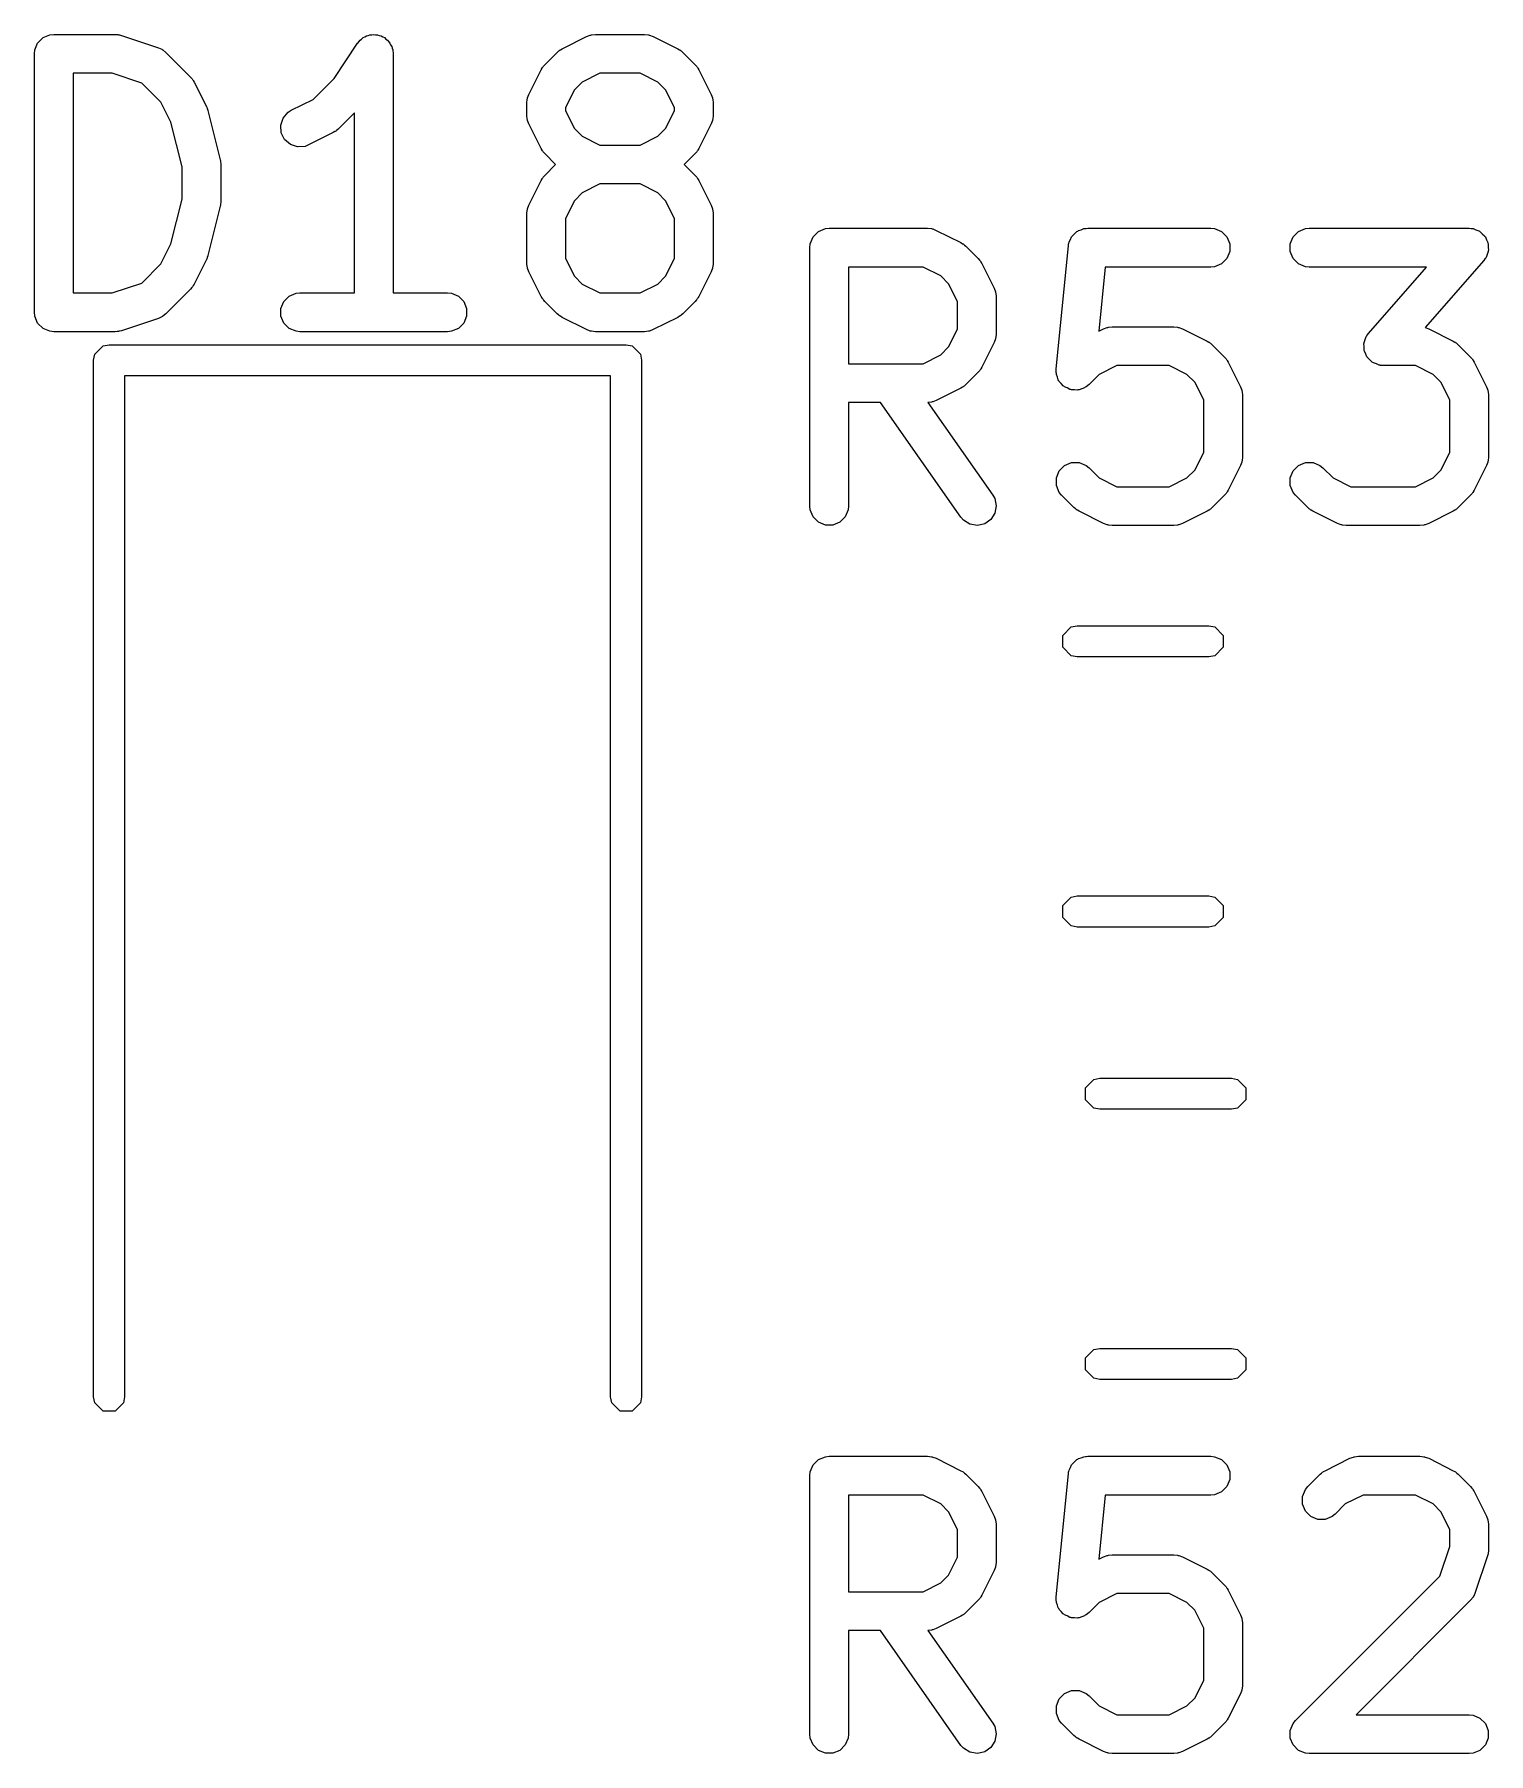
# Model space of a CAD drawing. Header units: inches. Extents: x 1.31 to 5.24, y -7.02 to -1.13.
# Drawn here: x 3.5122 to 3.7337, y -4.0366 to -3.7748 of the extents above; entities that cross this region are included whole.
import ezdxf

# ---------------------------------------------------------------- set-up
doc = ezdxf.new("R2010")
doc.units = ezdxf.units.IN
doc.header["$MEASUREMENT"] = 0
doc.layers.add('F.Silkscreen', color=41, linetype='CONTINUOUS', true_color=0xf2eda1)

msp = doc.modelspace()

# ---------------------------------------------------------------- linework, layer by layer
at = {"layer": 'F.Silkscreen', "linetype": 'CONTINUOUS'}
for p, q in [((3.51273, -3.77611), (3.51355, -3.77529)), ((3.51355, -3.77529), (3.51461, -3.77485)), ((3.51461, -3.77485), (3.51519, -3.7748)), ((3.51519, -3.7748), (3.52456, -3.7748)), ((3.52456, -3.7748), (3.52485, -3.77482)), ((3.52485, -3.77482), (3.52493, -3.77482)), ((3.52493, -3.77482), (3.52503, -3.77484)), ((3.52503, -3.77484), (3.52514, -3.77485)), ((3.52514, -3.77485), (3.52521, -3.77488)), ((3.52521, -3.77488), (3.52549, -3.77495)), ((3.52549, -3.77495), (3.53112, -3.77682)), ((3.56208, -3.7755), (3.56229, -3.77529)), ((3.56229, -3.77529), (3.56256, -3.77518)), ((3.56256, -3.77518), (3.5628, -3.77502)), ((3.5628, -3.77502), (3.56308, -3.77496)), ((3.56308, -3.77496), (3.56335, -3.77485)), ((3.56335, -3.77485), (3.56364, -3.77485)), ((3.56364, -3.77485), (3.56393, -3.7748)), ((3.56393, -3.7748), (3.56421, -3.77485)), ((3.56421, -3.77485), (3.56451, -3.77485)), ((3.56451, -3.77485), (3.56477, -3.77496)), ((3.56477, -3.77496), (3.56506, -3.77502)), ((3.56506, -3.77502), (3.5653, -3.77518)), ((3.5653, -3.77518), (3.56557, -3.77529)), ((3.56557, -3.77529), (3.56577, -3.7755)), ((3.59261, -3.77698), (3.59635, -3.77511)), ((3.59635, -3.77511), (3.5969, -3.7749)), ((3.5969, -3.7749), (3.597, -3.77489)), ((3.597, -3.77489), (3.5971, -3.77485)), ((3.5971, -3.77485), (3.59768, -3.7748)), ((3.59768, -3.7748), (3.60517, -3.7748)), ((3.60517, -3.7748), (3.60575, -3.77485)), ((3.60575, -3.77485), (3.60585, -3.77489)), ((3.60585, -3.77489), (3.60595, -3.7749)), ((3.60595, -3.7749), (3.60649, -3.77511)), ((3.60649, -3.77511), (3.61024, -3.77698)), ((3.51223, -3.77775), (3.51229, -3.77717)), ((3.51223, -3.81712), (3.51223, -3.77775)), ((3.51229, -3.77717), (3.51273, -3.77611)), ((3.53112, -3.77682), (3.53165, -3.77706)), ((3.53165, -3.77706), (3.53173, -3.77713)), ((3.53173, -3.77713), (3.53182, -3.77717)), ((3.53182, -3.77717), (3.53227, -3.77754)), ((3.53227, -3.77754), (3.53602, -3.78129)), ((3.55789, -3.78149), (3.56147, -3.77611)), ((3.56147, -3.77611), (3.56147, -3.77611)), ((3.56147, -3.77611), (3.56147, -3.77611)), ((3.56147, -3.77611), (3.56148, -3.77611)), ((3.56148, -3.77611), (3.56184, -3.77566)), ((3.56184, -3.77566), (3.56208, -3.7755)), ((3.56577, -3.7755), (3.56602, -3.77566)), ((3.56602, -3.77566), (3.56618, -3.7759)), ((3.56618, -3.7759), (3.56638, -3.77611)), ((3.56638, -3.77611), (3.5665, -3.77638)), ((3.5665, -3.77638), (3.56666, -3.77662)), ((3.56666, -3.77662), (3.56671, -3.7769)), ((3.56671, -3.7769), (3.56683, -3.77717)), ((3.56683, -3.77717), (3.56688, -3.77774)), ((3.56688, -3.77774), (3.56688, -3.77775)), ((3.56688, -3.77775), (3.56688, -3.77775)), ((3.56688, -3.77775), (3.56688, -3.77775)), ((3.56688, -3.77775), (3.56688, -3.81417)), ((3.58996, -3.77941), (3.59184, -3.77754)), ((3.59184, -3.77754), (3.59206, -3.77735)), ((3.59206, -3.77735), (3.59212, -3.77729)), ((3.59212, -3.77729), (3.5922, -3.77723)), ((3.5922, -3.77723), (3.59229, -3.77717)), ((3.59229, -3.77717), (3.59236, -3.77714)), ((3.59236, -3.77714), (3.59261, -3.77698)), ((3.61024, -3.77698), (3.61049, -3.77714)), ((3.61049, -3.77714), (3.61056, -3.77717)), ((3.61056, -3.77717), (3.61065, -3.77723)), ((3.61065, -3.77723), (3.61073, -3.77729)), ((3.61073, -3.77729), (3.61079, -3.77735)), ((3.61079, -3.77735), (3.61101, -3.77754)), ((3.61101, -3.77754), (3.61289, -3.77941)), ((3.58754, -3.78393), (3.58941, -3.78018)), ((3.58941, -3.78018), (3.58957, -3.77993)), ((3.58957, -3.77993), (3.5896, -3.77986)), ((3.5896, -3.77986), (3.58966, -3.77978)), ((3.58966, -3.77978), (3.58972, -3.77969)), ((3.58972, -3.77969), (3.58978, -3.77964)), ((3.58978, -3.77964), (3.58996, -3.77941)), ((3.61289, -3.77941), (3.61307, -3.77964)), ((3.61307, -3.77964), (3.61313, -3.77969)), ((3.61313, -3.77969), (3.61319, -3.77978)), ((3.61319, -3.77978), (3.61325, -3.77986)), ((3.61325, -3.77986), (3.61328, -3.77993)), ((3.61328, -3.77993), (3.61344, -3.78018)), ((3.61344, -3.78018), (3.61531, -3.78393)), ((3.52408, -3.7807), (3.51814, -3.7807)), ((3.51814, -3.7807), (3.51814, -3.81417)), ((3.52859, -3.7822), (3.52408, -3.7807)), ((3.53151, -3.78512), (3.52859, -3.7822)), ((3.53602, -3.78129), (3.53621, -3.78151)), ((3.53621, -3.78151), (3.53627, -3.78156)), ((3.53627, -3.78156), (3.53632, -3.78165)), ((3.53632, -3.78165), (3.53639, -3.78173)), ((3.53639, -3.78173), (3.53642, -3.7818)), ((3.53642, -3.7818), (3.53657, -3.78205)), ((3.53657, -3.78205), (3.53845, -3.7858)), ((3.55468, -3.7847), (3.55789, -3.78149)), ((3.59567, -3.78205), (3.59448, -3.78325)), ((3.59837, -3.7807), (3.59567, -3.78205)), ((3.60448, -3.7807), (3.59837, -3.7807)), ((3.60717, -3.78205), (3.60448, -3.7807)), ((3.60837, -3.78325), (3.60717, -3.78205)), ((3.53302, -3.78815), (3.53151, -3.78512)), ((3.55136, -3.78636), (3.55468, -3.7847)), ((3.58722, -3.78525), (3.58728, -3.78467)), ((3.58722, -3.78712), (3.58722, -3.78525)), ((3.58728, -3.78467), (3.58732, -3.78457)), ((3.58732, -3.78457), (3.58733, -3.78447)), ((3.58733, -3.78447), (3.58754, -3.78393)), ((3.59448, -3.78325), (3.59313, -3.78594)), ((3.60972, -3.78594), (3.60837, -3.78325)), ((3.61531, -3.78393), (3.61552, -3.78447)), ((3.61552, -3.78447), (3.61553, -3.78457)), ((3.61553, -3.78457), (3.61557, -3.78467)), ((3.61557, -3.78467), (3.61563, -3.78525)), ((3.61563, -3.78525), (3.61563, -3.78712)), ((3.53473, -3.79499), (3.53302, -3.78815)), ((3.53845, -3.7858), (3.53847, -3.78584)), ((3.53847, -3.78584), (3.53848, -3.78586)), ((3.53848, -3.78586), (3.53856, -3.7861)), ((3.53856, -3.7861), (3.53866, -3.78634)), ((3.53866, -3.78634), (3.53866, -3.78636)), ((3.53866, -3.78636), (3.53867, -3.78641)), ((3.53867, -3.78641), (3.54055, -3.79391)), ((3.54975, -3.78863), (3.55012, -3.78754)), ((3.55012, -3.78754), (3.55087, -3.78666)), ((3.55087, -3.78666), (3.55136, -3.78636)), ((3.56098, -3.78675), (3.55852, -3.78921)), ((3.56098, -3.81417), (3.56098, -3.78675)), ((3.58728, -3.7877), (3.58722, -3.78712)), ((3.58732, -3.7878), (3.58728, -3.7877)), ((3.58733, -3.7879), (3.58732, -3.7878)), ((3.58754, -3.78844), (3.58733, -3.7879)), ((3.59313, -3.78594), (3.59313, -3.78643)), ((3.59313, -3.78643), (3.59448, -3.78912)), ((3.60837, -3.78912), (3.60972, -3.78643)), ((3.60972, -3.78643), (3.60972, -3.78594)), ((3.61552, -3.7879), (3.61531, -3.78844)), ((3.61553, -3.7878), (3.61552, -3.7879)), ((3.61557, -3.7877), (3.61553, -3.7878)), ((3.61563, -3.78712), (3.61557, -3.7877)), ((3.54983, -3.78978), (3.54975, -3.78863)), ((3.55035, -3.79081), (3.54983, -3.78978)), ((3.55122, -3.79156), (3.55035, -3.79081)), ((3.55775, -3.78976), (3.554, -3.79164)), ((3.558, -3.78961), (3.55775, -3.78976)), ((3.55807, -3.78958), (3.558, -3.78961)), ((3.55815, -3.78951), (3.55807, -3.78958)), ((3.55824, -3.78946), (3.55815, -3.78951)), ((3.55829, -3.7894), (3.55824, -3.78946)), ((3.55852, -3.78921), (3.55829, -3.7894)), ((3.58941, -3.79219), (3.58754, -3.78844)), ((3.59448, -3.78912), (3.59567, -3.79032)), ((3.59567, -3.79032), (3.59837, -3.79167)), ((3.60448, -3.79167), (3.60717, -3.79032)), ((3.60717, -3.79032), (3.60837, -3.78912)), ((3.61531, -3.78844), (3.61344, -3.79219)), ((3.55231, -3.79193), (3.55122, -3.79156)), ((3.55346, -3.79185), (3.55231, -3.79193)), ((3.554, -3.79164), (3.55346, -3.79185)), ((3.58957, -3.79244), (3.58941, -3.79219)), ((3.5896, -3.79251), (3.58957, -3.79244)), ((3.58966, -3.79259), (3.5896, -3.79251)), ((3.58972, -3.79268), (3.58966, -3.79259)), ((3.58978, -3.79273), (3.58972, -3.79268)), ((3.58996, -3.79296), (3.58978, -3.79273)), ((3.59162, -3.79462), (3.58996, -3.79296)), ((3.59837, -3.79167), (3.60448, -3.79167)), ((3.61289, -3.79296), (3.61122, -3.79462)), ((3.61307, -3.79273), (3.61289, -3.79296)), ((3.61313, -3.79268), (3.61307, -3.79273)), ((3.61319, -3.79259), (3.61313, -3.79268)), ((3.61325, -3.79251), (3.61319, -3.79259)), ((3.61328, -3.79244), (3.61325, -3.79251)), ((3.61344, -3.79219), (3.61328, -3.79244)), ((3.53473, -3.79988), (3.53473, -3.79499)), ((3.54055, -3.79391), (3.54056, -3.79401)), ((3.54056, -3.79401), (3.54058, -3.79405)), ((3.54058, -3.79405), (3.5406, -3.79426)), ((3.5406, -3.79426), (3.54063, -3.79448)), ((3.54063, -3.79448), (3.54063, -3.79452)), ((3.54063, -3.79452), (3.54064, -3.79462)), ((3.54064, -3.79462), (3.54064, -3.80025)), ((3.58996, -3.79628), (3.59162, -3.79462)), ((3.61122, -3.79462), (3.61289, -3.79628)), ((3.58754, -3.8008), (3.58941, -3.79705)), ((3.58941, -3.79705), (3.58957, -3.7968)), ((3.58957, -3.7968), (3.5896, -3.79673)), ((3.5896, -3.79673), (3.58966, -3.79665)), ((3.58966, -3.79665), (3.58972, -3.79656)), ((3.58972, -3.79656), (3.58978, -3.79651)), ((3.58978, -3.79651), (3.58996, -3.79628)), ((3.59837, -3.79757), (3.59567, -3.79892)), ((3.60448, -3.79757), (3.59837, -3.79757)), ((3.60717, -3.79892), (3.60448, -3.79757)), ((3.61289, -3.79628), (3.61307, -3.79651)), ((3.61307, -3.79651), (3.61313, -3.79656)), ((3.61313, -3.79656), (3.61319, -3.79665)), ((3.61319, -3.79665), (3.61325, -3.79673)), ((3.61325, -3.79673), (3.61328, -3.7968)), ((3.61328, -3.7968), (3.61344, -3.79705)), ((3.61344, -3.79705), (3.61531, -3.8008)), ((3.53302, -3.80671), (3.53473, -3.79988)), ((3.54055, -3.80096), (3.53867, -3.80846)), ((3.54056, -3.80086), (3.54055, -3.80096)), ((3.54058, -3.80082), (3.54056, -3.80086)), ((3.5406, -3.8006), (3.54058, -3.80082)), ((3.54063, -3.80039), (3.5406, -3.8006)), ((3.54064, -3.80025), (3.54063, -3.80035)), ((3.54063, -3.80035), (3.54063, -3.80039)), ((3.58728, -3.80154), (3.58732, -3.80145)), ((3.58732, -3.80145), (3.58733, -3.80134)), ((3.58733, -3.80134), (3.58754, -3.8008)), ((3.59448, -3.80012), (3.59313, -3.80282)), ((3.59567, -3.79892), (3.59448, -3.80012)), ((3.60837, -3.80012), (3.60717, -3.79892)), ((3.60972, -3.80282), (3.60837, -3.80012)), ((3.61531, -3.8008), (3.61552, -3.80134)), ((3.61552, -3.80134), (3.61553, -3.80145)), ((3.61553, -3.80145), (3.61557, -3.80154)), ((3.58722, -3.80212), (3.58728, -3.80154)), ((3.58722, -3.80962), (3.58722, -3.80212)), ((3.59313, -3.80282), (3.59313, -3.80892)), ((3.60972, -3.80892), (3.60972, -3.80282)), ((3.61557, -3.80154), (3.61563, -3.80212)), ((3.61563, -3.80212), (3.61563, -3.80962)), ((3.53151, -3.80975), (3.53302, -3.80671)), ((3.63034, -3.80728), (3.6304, -3.8067)), ((3.6304, -3.8067), (3.63084, -3.80564)), ((3.63084, -3.80564), (3.63166, -3.80482)), ((3.63166, -3.80482), (3.63272, -3.80438)), ((3.63272, -3.80438), (3.6333, -3.80432)), ((3.6333, -3.80432), (3.64829, -3.80432)), ((3.64829, -3.80432), (3.64887, -3.80438)), ((3.64887, -3.80438), (3.64897, -3.80442)), ((3.64897, -3.80442), (3.64907, -3.80443)), ((3.64907, -3.80443), (3.64961, -3.80464)), ((3.64961, -3.80464), (3.65336, -3.80651)), ((3.65336, -3.80651), (3.65361, -3.80667)), ((3.65361, -3.80667), (3.65368, -3.8067)), ((3.65368, -3.8067), (3.65376, -3.80676)), ((3.66977, -3.8067), (3.6698, -3.80663)), ((3.66977, -3.80677), (3.66977, -3.8067)), ((3.6698, -3.80663), (3.66984, -3.80641)), ((3.66984, -3.80641), (3.67005, -3.80603)), ((3.67005, -3.80603), (3.67021, -3.80564)), ((3.67021, -3.80564), (3.67032, -3.80553)), ((3.67032, -3.80553), (3.67039, -3.8054)), ((3.67039, -3.8054), (3.67072, -3.80513)), ((3.67072, -3.80513), (3.67103, -3.80482)), ((3.67103, -3.80482), (3.67116, -3.80476)), ((3.67116, -3.80476), (3.67128, -3.80467)), ((3.67128, -3.80467), (3.67169, -3.80455)), ((3.67169, -3.80455), (3.67209, -3.80438)), ((3.67209, -3.80438), (3.67231, -3.80436)), ((3.67231, -3.80436), (3.67238, -3.80434)), ((3.67238, -3.80434), (3.67245, -3.80434)), ((3.67245, -3.80434), (3.67267, -3.80432)), ((3.67267, -3.80432), (3.69141, -3.80432)), ((3.69141, -3.80432), (3.69199, -3.80438)), ((3.69199, -3.80438), (3.69305, -3.80482)), ((3.69305, -3.80482), (3.69387, -3.80564)), ((3.69387, -3.80564), (3.69431, -3.8067)), ((3.69431, -3.8067), (3.69431, -3.80785)), ((3.70352, -3.8067), (3.70396, -3.80564)), ((3.70352, -3.80785), (3.70352, -3.8067)), ((3.70396, -3.80564), (3.70477, -3.80482)), ((3.70477, -3.80482), (3.70584, -3.80438)), ((3.70584, -3.80438), (3.70641, -3.80432)), ((3.70641, -3.80432), (3.73078, -3.80432)), ((3.73078, -3.80432), (3.73109, -3.80435)), ((3.73109, -3.80435), (3.73117, -3.80435)), ((3.73117, -3.80435), (3.73122, -3.80437)), ((3.73122, -3.80437), (3.73136, -3.80438)), ((3.73136, -3.80438), (3.7318, -3.80456)), ((3.7318, -3.80456), (3.73226, -3.80472)), ((3.73226, -3.80472), (3.73233, -3.80478)), ((3.73233, -3.80478), (3.73242, -3.80482)), ((3.73242, -3.80482), (3.73276, -3.80516)), ((3.73276, -3.80516), (3.73312, -3.80548)), ((3.73312, -3.80548), (3.73317, -3.80557)), ((3.73317, -3.80557), (3.73324, -3.80564)), ((3.73324, -3.80564), (3.73342, -3.80608)), ((3.73342, -3.80608), (3.73363, -3.80651)), ((3.73363, -3.80651), (3.73364, -3.80661)), ((3.73364, -3.80661), (3.73368, -3.8067)), ((3.73368, -3.8067), (3.73368, -3.80718)), ((3.53845, -3.80907), (3.53657, -3.81282)), ((3.53847, -3.80902), (3.53845, -3.80907)), ((3.53848, -3.80901), (3.53847, -3.80902)), ((3.53856, -3.80876), (3.53848, -3.80901)), ((3.53866, -3.80852), (3.53856, -3.80876)), ((3.53867, -3.80846), (3.53866, -3.8085)), ((3.53866, -3.8085), (3.53866, -3.80852)), ((3.59313, -3.80892), (3.59448, -3.81162)), ((3.60837, -3.81162), (3.60972, -3.80892)), ((3.63034, -3.84665), (3.63034, -3.80728)), ((3.65376, -3.80676), (3.65385, -3.80682)), ((3.65385, -3.80682), (3.6539, -3.80688)), ((3.6539, -3.80688), (3.65413, -3.80706)), ((3.65413, -3.80706), (3.65601, -3.80894)), ((3.65601, -3.80894), (3.65619, -3.80916)), ((3.65619, -3.80916), (3.65625, -3.80922)), ((3.65625, -3.80922), (3.65631, -3.8093)), ((3.65631, -3.8093), (3.65637, -3.80939)), ((3.66785, -3.82573), (3.66973, -3.80698)), ((3.66973, -3.80698), (3.66977, -3.80677)), ((3.69387, -3.80892), (3.69305, -3.80973)), ((3.69431, -3.80785), (3.69387, -3.80892)), ((3.70396, -3.80892), (3.70352, -3.80785)), ((3.70477, -3.80973), (3.70396, -3.80892)), ((3.73301, -3.80922), (3.72407, -3.81943)), ((3.73318, -3.80897), (3.73301, -3.80922)), ((3.73324, -3.80892), (3.73318, -3.80897)), ((3.73326, -3.80886), (3.73324, -3.80892)), ((3.73334, -3.80875), (3.73326, -3.80886)), ((3.7335, -3.8083), (3.73334, -3.80875)), ((3.73368, -3.80785), (3.7335, -3.8083)), ((3.73368, -3.80718), (3.73371, -3.80766)), ((3.73371, -3.80766), (3.73368, -3.80775)), ((3.73368, -3.80775), (3.73368, -3.80785)), ((3.52859, -3.81266), (3.53151, -3.80975)), ((3.58728, -3.8102), (3.58722, -3.80962)), ((3.58732, -3.81029), (3.58728, -3.8102)), ((3.58733, -3.8104), (3.58732, -3.81029)), ((3.58754, -3.81094), (3.58733, -3.8104)), ((3.58941, -3.81469), (3.58754, -3.81094)), ((3.59448, -3.81162), (3.59567, -3.81282)), ((3.60717, -3.81282), (3.60837, -3.81162)), ((3.61531, -3.81094), (3.61344, -3.81469)), ((3.61552, -3.8104), (3.61531, -3.81094)), ((3.61553, -3.81029), (3.61552, -3.8104)), ((3.61557, -3.8102), (3.61553, -3.81029)), ((3.61563, -3.80962), (3.61557, -3.8102)), ((3.6476, -3.81023), (3.63625, -3.81023)), ((3.63625, -3.81023), (3.63625, -3.82495)), ((3.65029, -3.81158), (3.6476, -3.81023)), ((3.65149, -3.81277), (3.65029, -3.81158)), ((3.65637, -3.80939), (3.6564, -3.80946)), ((3.6564, -3.80946), (3.65656, -3.80971)), ((3.65656, -3.80971), (3.65843, -3.81345)), ((3.67534, -3.81023), (3.67436, -3.82)), ((3.69141, -3.81023), (3.67534, -3.81023)), ((3.69199, -3.81017), (3.69141, -3.81023)), ((3.69305, -3.80973), (3.69199, -3.81017)), ((3.70584, -3.81017), (3.70477, -3.80973)), ((3.70641, -3.81023), (3.70584, -3.81017)), ((3.72428, -3.81023), (3.70641, -3.81023)), ((3.71544, -3.82033), (3.72428, -3.81023)), ((3.51814, -3.81417), (3.52408, -3.81417)), ((3.52408, -3.81417), (3.52859, -3.81266)), ((3.53602, -3.81358), (3.53227, -3.81733)), ((3.53621, -3.81336), (3.53602, -3.81358)), ((3.53627, -3.8133), (3.53621, -3.81336)), ((3.53632, -3.81322), (3.53627, -3.8133)), ((3.53639, -3.81313), (3.53632, -3.81322)), ((3.53642, -3.81306), (3.53639, -3.81313)), ((3.53657, -3.81282), (3.53642, -3.81306)), ((3.55104, -3.81466), (3.5521, -3.81422)), ((3.5521, -3.81422), (3.55268, -3.81417)), ((3.55268, -3.81417), (3.56098, -3.81417)), ((3.56688, -3.81417), (3.57518, -3.81417)), ((3.57518, -3.81417), (3.57575, -3.81422)), ((3.57575, -3.81422), (3.57682, -3.81466)), ((3.59567, -3.81282), (3.59837, -3.81417)), ((3.59837, -3.81417), (3.60448, -3.81417)), ((3.60448, -3.81417), (3.60717, -3.81282)), ((3.65284, -3.81547), (3.65149, -3.81277)), ((3.65843, -3.81345), (3.65864, -3.814)), ((3.65864, -3.814), (3.65865, -3.8141)), ((3.65865, -3.8141), (3.65869, -3.8142)), ((3.65869, -3.8142), (3.65875, -3.81478)), ((3.51229, -3.81769), (3.51223, -3.81712)), ((3.54978, -3.81654), (3.55023, -3.81548)), ((3.54978, -3.81769), (3.54978, -3.81654)), ((3.55023, -3.81548), (3.55104, -3.81466)), ((3.57682, -3.81466), (3.57763, -3.81548)), ((3.57763, -3.81548), (3.57807, -3.81654)), ((3.57807, -3.81654), (3.57807, -3.81769)), ((3.58957, -3.81494), (3.58941, -3.81469)), ((3.5896, -3.81501), (3.58957, -3.81494)), ((3.58966, -3.81509), (3.5896, -3.81501)), ((3.58972, -3.81518), (3.58966, -3.81509)), ((3.58978, -3.81523), (3.58972, -3.81518)), ((3.58996, -3.81546), (3.58978, -3.81523)), ((3.59184, -3.81733), (3.58996, -3.81546)), ((3.61289, -3.81546), (3.61101, -3.81733)), ((3.61307, -3.81523), (3.61289, -3.81546)), ((3.61313, -3.81518), (3.61307, -3.81523)), ((3.61319, -3.81509), (3.61313, -3.81518)), ((3.61325, -3.81501), (3.61319, -3.81509)), ((3.61328, -3.81494), (3.61325, -3.81501)), ((3.61344, -3.81469), (3.61328, -3.81494)), ((3.65284, -3.8197), (3.65284, -3.81547)), ((3.65875, -3.81478), (3.65875, -3.8204)), ((3.51273, -3.81876), (3.51229, -3.81769)), ((3.51355, -3.81957), (3.51273, -3.81876)), ((3.51461, -3.82001), (3.51355, -3.81957)), ((3.53112, -3.81805), (3.52549, -3.81992)), ((3.53165, -3.81781), (3.53112, -3.81805)), ((3.53173, -3.81774), (3.53165, -3.81781)), ((3.53182, -3.8177), (3.53173, -3.81774)), ((3.53227, -3.81733), (3.53182, -3.8177)), ((3.55023, -3.81876), (3.54978, -3.81769)), ((3.55104, -3.81957), (3.55023, -3.81876)), ((3.5521, -3.82001), (3.55104, -3.81957)), ((3.57682, -3.81957), (3.57575, -3.82001)), ((3.57763, -3.81876), (3.57682, -3.81957)), ((3.57807, -3.81769), (3.57763, -3.81876)), ((3.59206, -3.81752), (3.59184, -3.81733)), ((3.59212, -3.81758), (3.59206, -3.81752)), ((3.5922, -3.81763), (3.59212, -3.81758)), ((3.59229, -3.8177), (3.5922, -3.81763)), ((3.59236, -3.81773), (3.59229, -3.8177)), ((3.59261, -3.81789), (3.59236, -3.81773)), ((3.59635, -3.81976), (3.59261, -3.81789)), ((3.5969, -3.81997), (3.59635, -3.81976)), ((3.60649, -3.81976), (3.60595, -3.81997)), ((3.61024, -3.81789), (3.60649, -3.81976)), ((3.61049, -3.81773), (3.61024, -3.81789)), ((3.61056, -3.8177), (3.61049, -3.81773)), ((3.61065, -3.81763), (3.61056, -3.8177)), ((3.61073, -3.81758), (3.61065, -3.81763)), ((3.61079, -3.81752), (3.61073, -3.81758)), ((3.61101, -3.81733), (3.61079, -3.81752)), ((3.65149, -3.8224), (3.65284, -3.8197)), ((3.67436, -3.82), (3.67509, -3.81963)), ((3.67509, -3.81963), (3.67564, -3.81943)), ((3.67564, -3.81943), (3.67574, -3.81942)), ((3.67574, -3.81942), (3.67584, -3.81938)), ((3.67584, -3.81938), (3.67642, -3.81932)), ((3.67642, -3.81932), (3.68579, -3.81932)), ((3.68579, -3.81932), (3.68637, -3.81938)), ((3.68637, -3.81938), (3.68646, -3.81942)), ((3.68646, -3.81942), (3.68657, -3.81943)), ((3.68657, -3.81943), (3.68711, -3.81963)), ((3.68711, -3.81963), (3.69086, -3.82151)), ((3.72407, -3.81943), (3.72461, -3.81963)), ((3.72461, -3.81963), (3.72835, -3.82151)), ((3.51519, -3.82007), (3.51461, -3.82001)), ((3.52456, -3.82007), (3.51519, -3.82007)), ((3.52144, -3.82351), (3.52272, -3.82223)), ((3.52272, -3.82223), (3.52362, -3.82205)), ((3.52362, -3.82205), (3.60236, -3.82205)), ((3.52485, -3.82004), (3.52456, -3.82007)), ((3.52493, -3.82005), (3.52485, -3.82004)), ((3.52503, -3.82003), (3.52493, -3.82005)), ((3.52514, -3.82001), (3.52503, -3.82003)), ((3.52521, -3.81998), (3.52514, -3.82001)), ((3.52549, -3.81992), (3.52521, -3.81998)), ((3.55268, -3.82007), (3.5521, -3.82001)), ((3.57518, -3.82007), (3.55268, -3.82007)), ((3.57575, -3.82001), (3.57518, -3.82007)), ((3.597, -3.81997), (3.5969, -3.81997)), ((3.5971, -3.82001), (3.597, -3.81997)), ((3.59768, -3.82007), (3.5971, -3.82001)), ((3.60517, -3.82007), (3.59768, -3.82007)), ((3.60236, -3.82205), (3.60327, -3.82223)), ((3.60327, -3.82223), (3.60454, -3.82351)), ((3.60575, -3.82001), (3.60517, -3.82007)), ((3.60585, -3.81997), (3.60575, -3.82001)), ((3.60595, -3.81997), (3.60585, -3.81997)), ((3.65029, -3.8236), (3.65149, -3.8224)), ((3.65843, -3.82172), (3.65656, -3.82547)), ((3.65864, -3.82118), (3.65843, -3.82172)), ((3.65865, -3.82107), (3.65864, -3.82118)), ((3.65869, -3.82098), (3.65865, -3.82107)), ((3.65875, -3.8204), (3.65869, -3.82098)), ((3.69086, -3.82151), (3.69111, -3.82166)), ((3.69111, -3.82166), (3.69118, -3.82169)), ((3.69118, -3.82169), (3.69126, -3.82176)), ((3.69126, -3.82176), (3.69135, -3.82182)), ((3.69135, -3.82182), (3.6914, -3.82188)), ((3.6914, -3.82188), (3.69163, -3.82206)), ((3.69163, -3.82206), (3.6935, -3.82394)), ((3.71473, -3.82189), (3.71476, -3.8218)), ((3.71476, -3.82237), (3.71473, -3.82189)), ((3.71476, -3.8217), (3.71495, -3.82126)), ((3.71476, -3.8218), (3.71476, -3.8217)), ((3.71476, -3.82285), (3.71476, -3.82237)), ((3.71495, -3.82126), (3.7151, -3.8208)), ((3.7151, -3.8208), (3.71518, -3.82069)), ((3.71518, -3.82069), (3.71521, -3.82063)), ((3.71521, -3.82063), (3.71526, -3.82058)), ((3.71526, -3.82058), (3.71544, -3.82033)), ((3.72835, -3.82151), (3.7286, -3.82166)), ((3.7286, -3.82166), (3.72867, -3.82169)), ((3.72867, -3.82169), (3.72876, -3.82176)), ((3.72876, -3.82176), (3.72884, -3.82182)), ((3.72884, -3.82182), (3.7289, -3.82188)), ((3.7289, -3.82188), (3.72912, -3.82206)), ((3.72912, -3.82206), (3.731, -3.82394)), ((3.52126, -3.82441), (3.52144, -3.82351)), ((3.52126, -3.98228), (3.52126, -3.82441)), ((3.60454, -3.82351), (3.60472, -3.82441)), ((3.60472, -3.82441), (3.60472, -3.98228)), ((3.63625, -3.82495), (3.6476, -3.82495)), ((3.6476, -3.82495), (3.65029, -3.8236)), ((3.6935, -3.82394), (3.69369, -3.82416)), ((3.69369, -3.82416), (3.69375, -3.82421)), ((3.69375, -3.82421), (3.6938, -3.8243)), ((3.6938, -3.8243), (3.69387, -3.82438)), ((3.69387, -3.82438), (3.6939, -3.82446)), ((3.6939, -3.82446), (3.69405, -3.8247)), ((3.69405, -3.8247), (3.69593, -3.82845)), ((3.7148, -3.82294), (3.71476, -3.82285)), ((3.71481, -3.82304), (3.7148, -3.82294)), ((3.71502, -3.82347), (3.71481, -3.82304)), ((3.71521, -3.82391), (3.71502, -3.82347)), ((3.71528, -3.82399), (3.71521, -3.82391)), ((3.71532, -3.82407), (3.71528, -3.82399)), ((3.71568, -3.82439), (3.71532, -3.82407)), ((3.71602, -3.82473), (3.71568, -3.82439)), ((3.71611, -3.82477), (3.71602, -3.82473)), ((3.71619, -3.82483), (3.71611, -3.82477)), ((3.71664, -3.82499), (3.71619, -3.82483)), ((3.71708, -3.82517), (3.71664, -3.82499)), ((3.731, -3.82394), (3.73118, -3.82416)), ((3.73118, -3.82416), (3.73124, -3.82421)), ((3.73124, -3.82421), (3.7313, -3.8243)), ((3.7313, -3.8243), (3.73136, -3.82438)), ((3.73136, -3.82438), (3.73139, -3.82446)), ((3.73139, -3.82446), (3.73155, -3.8247)), ((3.73155, -3.8247), (3.73342, -3.82845)), ((3.6, -3.82677), (3.52598, -3.82677)), ((3.52598, -3.82677), (3.52598, -3.98228)), ((3.6, -3.98228), (3.6, -3.82677)), ((3.65601, -3.82624), (3.65413, -3.82811)), ((3.65619, -3.82601), (3.65601, -3.82624)), ((3.65625, -3.82596), (3.65619, -3.82601)), ((3.65631, -3.82587), (3.65625, -3.82596)), ((3.65637, -3.82579), (3.65631, -3.82587)), ((3.6564, -3.82572), (3.65637, -3.82579)), ((3.65656, -3.82547), (3.6564, -3.82572)), ((3.66785, -3.82631), (3.66785, -3.82573)), ((3.6679, -3.82645), (3.66785, -3.82631)), ((3.6679, -3.8266), (3.6679, -3.82645)), ((3.66806, -3.827), (3.6679, -3.8266)), ((3.66818, -3.82741), (3.66806, -3.827)), ((3.66828, -3.82753), (3.66818, -3.82741)), ((3.66834, -3.82766), (3.66828, -3.82753)), ((3.66864, -3.82797), (3.66834, -3.82766)), ((3.67441, -3.82658), (3.67288, -3.82811)), ((3.67711, -3.82523), (3.67441, -3.82658)), ((3.68509, -3.82523), (3.67711, -3.82523)), ((3.68779, -3.82658), (3.68509, -3.82523)), ((3.68899, -3.82777), (3.68779, -3.82658)), ((3.71722, -3.82518), (3.71708, -3.82517)), ((3.71728, -3.8252), (3.71722, -3.82518)), ((3.71736, -3.8252), (3.71728, -3.8252)), ((3.71766, -3.82523), (3.71736, -3.8252)), ((3.72259, -3.82523), (3.71766, -3.82523)), ((3.72528, -3.82658), (3.72259, -3.82523)), ((3.72648, -3.82777), (3.72528, -3.82658)), ((3.65336, -3.82866), (3.64961, -3.83054)), ((3.65361, -3.82851), (3.65336, -3.82866)), ((3.65368, -3.82848), (3.65361, -3.82851)), ((3.65376, -3.82841), (3.65368, -3.82848)), ((3.65385, -3.82836), (3.65376, -3.82841)), ((3.6539, -3.8283), (3.65385, -3.82836)), ((3.65413, -3.82811), (3.6539, -3.8283)), ((3.66891, -3.8283), (3.66864, -3.82797)), ((3.66905, -3.82837), (3.66891, -3.8283)), ((3.66915, -3.82848), (3.66905, -3.82837)), ((3.66955, -3.82864), (3.66915, -3.82848)), ((3.66993, -3.82885), (3.66955, -3.82864)), ((3.67008, -3.82886), (3.66993, -3.82885)), ((3.67022, -3.82892), (3.67008, -3.82886)), ((3.67065, -3.82892), (3.67022, -3.82892)), ((3.67108, -3.82896), (3.67065, -3.82892)), ((3.67122, -3.82892), (3.67108, -3.82896)), ((3.67137, -3.82892), (3.67122, -3.82892)), ((3.67177, -3.82875), (3.67137, -3.82892)), ((3.67218, -3.82863), (3.67177, -3.82875)), ((3.67229, -3.82854), (3.67218, -3.82863)), ((3.67243, -3.82848), (3.67229, -3.82854)), ((3.67288, -3.82811), (3.67243, -3.82848)), ((3.69034, -3.83047), (3.68899, -3.82777)), ((3.69593, -3.82845), (3.69614, -3.82899)), ((3.69614, -3.82899), (3.69614, -3.8291)), ((3.69614, -3.8291), (3.69618, -3.8292)), ((3.69618, -3.8292), (3.69624, -3.82977)), ((3.69624, -3.82977), (3.69624, -3.83915)), ((3.72783, -3.83047), (3.72648, -3.82777)), ((3.73342, -3.82845), (3.73363, -3.82899)), ((3.73363, -3.82899), (3.73364, -3.8291)), ((3.73364, -3.8291), (3.73368, -3.8292)), ((3.73368, -3.8292), (3.73374, -3.82977)), ((3.73374, -3.82977), (3.73374, -3.83915)), ((3.64113, -3.83085), (3.63625, -3.83085)), ((3.63625, -3.83085), (3.63625, -3.84665)), ((3.65337, -3.84834), (3.64113, -3.83085)), ((3.64887, -3.83079), (3.64834, -3.83085)), ((3.64834, -3.83085), (3.65821, -3.84495)), ((3.64897, -3.83075), (3.64887, -3.83079)), ((3.64907, -3.83075), (3.64897, -3.83075)), ((3.64961, -3.83054), (3.64907, -3.83075)), ((3.69034, -3.83845), (3.69034, -3.83047)), ((3.72783, -3.83845), (3.72783, -3.83047)), ((3.66834, -3.84126), (3.66915, -3.84044)), ((3.66915, -3.84044), (3.67022, -3.84)), ((3.67022, -3.84), (3.67137, -3.84)), ((3.67137, -3.84), (3.67243, -3.84044)), ((3.67243, -3.84044), (3.67288, -3.84081)), ((3.68899, -3.84115), (3.69034, -3.83845)), ((3.69593, -3.84047), (3.69405, -3.84422)), ((3.69614, -3.83993), (3.69593, -3.84047)), ((3.69618, -3.83972), (3.69614, -3.83982)), ((3.69614, -3.83982), (3.69614, -3.83993)), ((3.69624, -3.83915), (3.69618, -3.83972)), ((3.70396, -3.84126), (3.70477, -3.84044)), ((3.70477, -3.84044), (3.70584, -3.84)), ((3.70584, -3.84), (3.70699, -3.84)), ((3.70699, -3.84), (3.70805, -3.84044)), ((3.70805, -3.84044), (3.7085, -3.84081)), ((3.72648, -3.84115), (3.72783, -3.83845)), ((3.73342, -3.84047), (3.73155, -3.84422)), ((3.73363, -3.83993), (3.73342, -3.84047)), ((3.73364, -3.83982), (3.73363, -3.83993)), ((3.73368, -3.83972), (3.73364, -3.83982)), ((3.73374, -3.83915), (3.73368, -3.83972)), ((3.6679, -3.84232), (3.66834, -3.84126)), ((3.6679, -3.84347), (3.6679, -3.84232)), ((3.67288, -3.84081), (3.67441, -3.84234)), ((3.67441, -3.84234), (3.67711, -3.84369)), ((3.68509, -3.84369), (3.68779, -3.84234)), ((3.68779, -3.84234), (3.68899, -3.84115)), ((3.70352, -3.84232), (3.70396, -3.84126)), ((3.70352, -3.84347), (3.70352, -3.84232)), ((3.7085, -3.84081), (3.71004, -3.84234)), ((3.71004, -3.84234), (3.71273, -3.84369)), ((3.72259, -3.84369), (3.72528, -3.84234)), ((3.72528, -3.84234), (3.72648, -3.84115)), ((3.65821, -3.84495), (3.6585, -3.84546)), ((3.6585, -3.84546), (3.65875, -3.84658)), ((3.66834, -3.84454), (3.6679, -3.84347)), ((3.6687, -3.84498), (3.66834, -3.84454)), ((3.67058, -3.84686), (3.6687, -3.84498)), ((3.67711, -3.84369), (3.68509, -3.84369)), ((3.6935, -3.84498), (3.69163, -3.84686)), ((3.69369, -3.84476), (3.6935, -3.84498)), ((3.69375, -3.84471), (3.69369, -3.84476)), ((3.6938, -3.84462), (3.69375, -3.84471)), ((3.69387, -3.84454), (3.6938, -3.84462)), ((3.6939, -3.84447), (3.69387, -3.84454)), ((3.69405, -3.84422), (3.6939, -3.84447)), ((3.70396, -3.84454), (3.70352, -3.84347)), ((3.70432, -3.84498), (3.70396, -3.84454)), ((3.7062, -3.84686), (3.70432, -3.84498)), ((3.71273, -3.84369), (3.72259, -3.84369)), ((3.731, -3.84498), (3.72912, -3.84686)), ((3.73118, -3.84476), (3.731, -3.84498)), ((3.73124, -3.84471), (3.73118, -3.84476)), ((3.7313, -3.84462), (3.73124, -3.84471)), ((3.73136, -3.84454), (3.7313, -3.84462)), ((3.73139, -3.84447), (3.73136, -3.84454)), ((3.73155, -3.84422), (3.73139, -3.84447)), ((3.6304, -3.84722), (3.63034, -3.84665)), ((3.63084, -3.84829), (3.6304, -3.84722)), ((3.63166, -3.8491), (3.63084, -3.84829)), ((3.63575, -3.84829), (3.63494, -3.8491)), ((3.63619, -3.84722), (3.63575, -3.84829)), ((3.63625, -3.84665), (3.63619, -3.84722)), ((3.65375, -3.84878), (3.65337, -3.84834)), ((3.65854, -3.84772), (3.65793, -3.84869)), ((3.65875, -3.84658), (3.65854, -3.84772)), ((3.6708, -3.84705), (3.67058, -3.84686)), ((3.67086, -3.8471), (3.6708, -3.84705)), ((3.67094, -3.84716), (3.67086, -3.8471)), ((3.67103, -3.84723), (3.67094, -3.84716)), ((3.6711, -3.84726), (3.67103, -3.84723)), ((3.67135, -3.84741), (3.6711, -3.84726)), ((3.67509, -3.84929), (3.67135, -3.84741)), ((3.69086, -3.84741), (3.68711, -3.84929)), ((3.69111, -3.84726), (3.69086, -3.84741)), ((3.69118, -3.84723), (3.69111, -3.84726)), ((3.69126, -3.84716), (3.69118, -3.84723)), ((3.69135, -3.8471), (3.69126, -3.84716)), ((3.6914, -3.84705), (3.69135, -3.8471)), ((3.69163, -3.84686), (3.6914, -3.84705)), ((3.70642, -3.84705), (3.7062, -3.84686)), ((3.70648, -3.8471), (3.70642, -3.84705)), ((3.70656, -3.84716), (3.70648, -3.8471)), ((3.70665, -3.84723), (3.70656, -3.84716)), ((3.70672, -3.84726), (3.70665, -3.84723)), ((3.70697, -3.84741), (3.70672, -3.84726)), ((3.71072, -3.84929), (3.70697, -3.84741)), ((3.72835, -3.84741), (3.72461, -3.84929)), ((3.7286, -3.84726), (3.72835, -3.84741)), ((3.72867, -3.84723), (3.7286, -3.84726)), ((3.72876, -3.84716), (3.72867, -3.84723)), ((3.72884, -3.8471), (3.72876, -3.84716)), ((3.7289, -3.84705), (3.72884, -3.8471)), ((3.72912, -3.84686), (3.7289, -3.84705)), ((3.63272, -3.84954), (3.63166, -3.8491)), ((3.63387, -3.84954), (3.63272, -3.84954)), ((3.63494, -3.8491), (3.63387, -3.84954)), ((3.65472, -3.8494), (3.65375, -3.84878)), ((3.65586, -3.8496), (3.65472, -3.8494)), ((3.65698, -3.84935), (3.65586, -3.8496)), ((3.65793, -3.84869), (3.65698, -3.84935)), ((3.67564, -3.84949), (3.67509, -3.84929)), ((3.67574, -3.8495), (3.67564, -3.84949)), ((3.67584, -3.84954), (3.67574, -3.8495)), ((3.67642, -3.8496), (3.67584, -3.84954)), ((3.68579, -3.8496), (3.67642, -3.8496)), ((3.68637, -3.84954), (3.68579, -3.8496)), ((3.68646, -3.8495), (3.68637, -3.84954)), ((3.68657, -3.84949), (3.68646, -3.8495)), ((3.68711, -3.84929), (3.68657, -3.84949)), ((3.71126, -3.84949), (3.71072, -3.84929)), ((3.71136, -3.8495), (3.71126, -3.84949)), ((3.71146, -3.84954), (3.71136, -3.8495)), ((3.71204, -3.8496), (3.71146, -3.84954)), ((3.72328, -3.8496), (3.71204, -3.8496)), ((3.72386, -3.84954), (3.72328, -3.8496)), ((3.72396, -3.8495), (3.72386, -3.84954)), ((3.72406, -3.84949), (3.72396, -3.8495)), ((3.72461, -3.84929), (3.72406, -3.84949)), ((3.66889, -3.86632), (3.67017, -3.86504)), ((3.66889, -3.86813), (3.66889, -3.86632)), ((3.67017, -3.86504), (3.67107, -3.86486)), ((3.67107, -3.86486), (3.69113, -3.86486)), ((3.69113, -3.86486), (3.69203, -3.86504)), ((3.69203, -3.86504), (3.69331, -3.86632)), ((3.69331, -3.86632), (3.69331, -3.86813)), ((3.67017, -3.86941), (3.66889, -3.86813)), ((3.67107, -3.86959), (3.67017, -3.86941)), ((3.69203, -3.86941), (3.69113, -3.86959)), ((3.69331, -3.86813), (3.69203, -3.86941)), ((3.69113, -3.86959), (3.67107, -3.86959)), ((3.66889, -3.90746), (3.67017, -3.90618)), ((3.67017, -3.90618), (3.67107, -3.906)), ((3.67107, -3.906), (3.69113, -3.906)), ((3.69113, -3.906), (3.69203, -3.90618)), ((3.69203, -3.90618), (3.69331, -3.90746)), ((3.66889, -3.90927), (3.66889, -3.90746)), ((3.69331, -3.90746), (3.69331, -3.90927)), ((3.67017, -3.91055), (3.66889, -3.90927)), ((3.67107, -3.91073), (3.67017, -3.91055)), ((3.69113, -3.91073), (3.67107, -3.91073)), ((3.69203, -3.91055), (3.69113, -3.91073)), ((3.69331, -3.90927), (3.69203, -3.91055)), ((3.67234, -3.93522), (3.67361, -3.93394)), ((3.67361, -3.93394), (3.67452, -3.93376)), ((3.67452, -3.93376), (3.69458, -3.93376)), ((3.69458, -3.93376), (3.69548, -3.93394)), ((3.69548, -3.93394), (3.69676, -3.93522)), ((3.67234, -3.93703), (3.67234, -3.93522)), ((3.67361, -3.9383), (3.67234, -3.93703)), ((3.69676, -3.93703), (3.69548, -3.9383)), ((3.69676, -3.93522), (3.69676, -3.93703)), ((3.67452, -3.93848), (3.67361, -3.9383)), ((3.69458, -3.93848), (3.67452, -3.93848)), ((3.69548, -3.9383), (3.69458, -3.93848)), ((3.67234, -3.97636), (3.67361, -3.97508)), ((3.67234, -3.97817), (3.67234, -3.97636)), ((3.67361, -3.97508), (3.67452, -3.9749)), ((3.67452, -3.9749), (3.69458, -3.9749)), ((3.69458, -3.9749), (3.69548, -3.97508)), ((3.69548, -3.97508), (3.69676, -3.97636)), ((3.69676, -3.97636), (3.69676, -3.97817)), ((3.67361, -3.97945), (3.67234, -3.97817)), ((3.67452, -3.97963), (3.67361, -3.97945)), ((3.69548, -3.97945), (3.69458, -3.97963)), ((3.69676, -3.97817), (3.69548, -3.97945)), ((3.69458, -3.97963), (3.67452, -3.97963)), ((3.52144, -3.98319), (3.52126, -3.98228)), ((3.52272, -3.98447), (3.52144, -3.98319)), ((3.52453, -3.98447), (3.52272, -3.98447)), ((3.5258, -3.98319), (3.52453, -3.98447)), ((3.52598, -3.98228), (3.5258, -3.98319)), ((3.60018, -3.98319), (3.6, -3.98228)), ((3.60146, -3.98447), (3.60018, -3.98319)), ((3.60327, -3.98447), (3.60146, -3.98447)), ((3.60454, -3.98319), (3.60327, -3.98447)), ((3.60472, -3.98228), (3.60454, -3.98319)), ((3.63084, -3.99264), (3.63166, -3.99183)), ((3.63166, -3.99183), (3.63272, -3.99139)), ((3.63272, -3.99139), (3.6333, -3.99133)), ((3.6333, -3.99133), (3.64829, -3.99133)), ((3.64829, -3.99133), (3.64887, -3.99139)), ((3.64887, -3.99139), (3.64897, -3.99143)), ((3.64897, -3.99143), (3.64907, -3.99144)), ((3.64907, -3.99144), (3.64961, -3.99164)), ((3.64961, -3.99164), (3.65336, -3.99352)), ((3.67021, -3.99264), (3.67032, -3.99254)), ((3.67032, -3.99254), (3.67039, -3.99241)), ((3.67039, -3.99241), (3.67072, -3.99213)), ((3.67072, -3.99213), (3.67103, -3.99183)), ((3.67103, -3.99183), (3.67116, -3.99177)), ((3.67116, -3.99177), (3.67128, -3.99168)), ((3.67128, -3.99168), (3.67169, -3.99155)), ((3.67169, -3.99155), (3.67209, -3.99139)), ((3.67209, -3.99139), (3.67231, -3.99137)), ((3.67231, -3.99137), (3.67238, -3.99135)), ((3.67238, -3.99135), (3.67245, -3.99135)), ((3.67245, -3.99135), (3.67267, -3.99133)), ((3.67267, -3.99133), (3.69141, -3.99133)), ((3.69141, -3.99133), (3.69199, -3.99139)), ((3.69199, -3.99139), (3.69305, -3.99183)), ((3.69305, -3.99183), (3.69387, -3.99264)), ((3.70884, -3.99352), (3.71259, -3.99164)), ((3.71259, -3.99164), (3.71313, -3.99144)), ((3.71313, -3.99144), (3.71324, -3.99143)), ((3.71324, -3.99143), (3.71333, -3.99139)), ((3.71333, -3.99139), (3.71391, -3.99133)), ((3.71391, -3.99133), (3.72328, -3.99133)), ((3.72328, -3.99133), (3.72386, -3.99139)), ((3.72386, -3.99139), (3.72396, -3.99143)), ((3.72396, -3.99143), (3.72406, -3.99144)), ((3.72406, -3.99144), (3.72461, -3.99164)), ((3.72461, -3.99164), (3.72835, -3.99352)), ((3.63034, -3.99428), (3.6304, -3.99371)), ((3.63034, -4.03365), (3.63034, -3.99428)), ((3.6304, -3.99371), (3.63084, -3.99264)), ((3.65336, -3.99352), (3.65361, -3.99367)), ((3.65361, -3.99367), (3.65368, -3.9937)), ((3.65368, -3.9937), (3.65376, -3.99377)), ((3.65376, -3.99377), (3.65385, -3.99383)), ((3.65385, -3.99383), (3.6539, -3.99389)), ((3.6539, -3.99389), (3.65413, -3.99407)), ((3.65413, -3.99407), (3.65601, -3.99595)), ((3.66785, -4.01274), (3.66973, -3.99399)), ((3.66973, -3.99399), (3.66977, -3.99378)), ((3.66977, -3.99371), (3.6698, -3.99364)), ((3.66977, -3.99378), (3.66977, -3.99371)), ((3.6698, -3.99364), (3.66984, -3.99342)), ((3.66984, -3.99342), (3.67005, -3.99304)), ((3.67005, -3.99304), (3.67021, -3.99264)), ((3.69387, -3.99264), (3.69431, -3.99371)), ((3.69431, -3.99486), (3.69387, -3.99592)), ((3.69431, -3.99371), (3.69431, -3.99486)), ((3.7062, -3.99595), (3.70807, -3.99407)), ((3.70807, -3.99407), (3.7083, -3.99389)), ((3.7083, -3.99389), (3.70835, -3.99383)), ((3.70835, -3.99383), (3.70844, -3.99377)), ((3.70844, -3.99377), (3.70852, -3.9937)), ((3.70852, -3.9937), (3.70859, -3.99367)), ((3.70859, -3.99367), (3.70884, -3.99352)), ((3.72835, -3.99352), (3.7286, -3.99367)), ((3.7286, -3.99367), (3.72867, -3.9937)), ((3.72867, -3.9937), (3.72876, -3.99377)), ((3.72876, -3.99377), (3.72884, -3.99383)), ((3.72884, -3.99383), (3.7289, -3.99389)), ((3.7289, -3.99389), (3.72912, -3.99407)), ((3.72912, -3.99407), (3.731, -3.99595)), ((3.6476, -3.99724), (3.63625, -3.99724)), ((3.63625, -3.99724), (3.63625, -4.01195)), ((3.65029, -3.99859), (3.6476, -3.99724)), ((3.65601, -3.99595), (3.65619, -3.99617)), ((3.65619, -3.99617), (3.65625, -3.99622)), ((3.65625, -3.99622), (3.65631, -3.99631)), ((3.65631, -3.99631), (3.65637, -3.99639)), ((3.65637, -3.99639), (3.6564, -3.99647)), ((3.6564, -3.99647), (3.65656, -3.99671)), ((3.65656, -3.99671), (3.65843, -4.00046)), ((3.67534, -3.99724), (3.67436, -4.00701)), ((3.69141, -3.99724), (3.67534, -3.99724)), ((3.69199, -3.99718), (3.69141, -3.99724)), ((3.69305, -3.99674), (3.69199, -3.99718)), ((3.69387, -3.99592), (3.69305, -3.99674)), ((3.70539, -3.99746), (3.70583, -3.99639)), ((3.70539, -3.99861), (3.70539, -3.99746)), ((3.70583, -3.99639), (3.7062, -3.99595)), ((3.71461, -3.99724), (3.71191, -3.99859)), ((3.72259, -3.99724), (3.71461, -3.99724)), ((3.72528, -3.99859), (3.72259, -3.99724)), ((3.731, -3.99595), (3.73118, -3.99617)), ((3.73118, -3.99617), (3.73124, -3.99622)), ((3.73124, -3.99622), (3.7313, -3.99631)), ((3.7313, -3.99631), (3.73136, -3.99639)), ((3.73136, -3.99639), (3.73139, -3.99647)), ((3.73139, -3.99647), (3.73155, -3.99671)), ((3.73155, -3.99671), (3.73342, -4.00046)), ((3.65149, -3.99978), (3.65029, -3.99859)), ((3.65284, -4.00248), (3.65149, -3.99978)), ((3.65843, -4.00046), (3.65864, -4.001)), ((3.70583, -3.99967), (3.70539, -3.99861)), ((3.70665, -4.00049), (3.70583, -3.99967)), ((3.71037, -4.00012), (3.70993, -4.00049)), ((3.71191, -3.99859), (3.71037, -4.00012)), ((3.72648, -3.99978), (3.72528, -3.99859)), ((3.72783, -4.00248), (3.72648, -3.99978)), ((3.73342, -4.00046), (3.73363, -4.001)), ((3.65284, -4.00671), (3.65284, -4.00248)), ((3.65864, -4.001), (3.65865, -4.00111)), ((3.65865, -4.00111), (3.65869, -4.00121)), ((3.65869, -4.00121), (3.65875, -4.00178)), ((3.65875, -4.00178), (3.65875, -4.00741)), ((3.70771, -4.00093), (3.70665, -4.00049)), ((3.70886, -4.00093), (3.70771, -4.00093)), ((3.70993, -4.00049), (3.70886, -4.00093)), ((3.72783, -4.00505), (3.72783, -4.00248)), ((3.73363, -4.001), (3.73364, -4.00111)), ((3.73364, -4.00111), (3.73368, -4.00121)), ((3.73368, -4.00121), (3.73374, -4.00178)), ((3.73374, -4.00178), (3.73374, -4.00553)), ((3.72633, -4.00956), (3.72783, -4.00505)), ((3.73374, -4.00553), (3.73371, -4.00582)), ((3.65149, -4.00941), (3.65284, -4.00671)), ((3.65864, -4.00819), (3.65843, -4.00873)), ((3.65865, -4.00808), (3.65864, -4.00819)), ((3.65869, -4.00798), (3.65865, -4.00808)), ((3.65875, -4.00741), (3.65869, -4.00798)), ((3.67436, -4.00701), (3.67509, -4.00664)), ((3.67509, -4.00664), (3.67564, -4.00643)), ((3.67564, -4.00643), (3.67574, -4.00643)), ((3.67574, -4.00643), (3.67584, -4.00639)), ((3.67584, -4.00639), (3.67642, -4.00633)), ((3.67642, -4.00633), (3.68579, -4.00633)), ((3.68579, -4.00633), (3.68637, -4.00639)), ((3.68637, -4.00639), (3.68646, -4.00643)), ((3.68646, -4.00643), (3.68657, -4.00643)), ((3.68657, -4.00643), (3.68711, -4.00664)), ((3.68711, -4.00664), (3.69086, -4.00852)), ((3.73358, -4.00647), (3.73171, -4.01209)), ((3.73365, -4.00618), (3.73358, -4.00647)), ((3.73368, -4.00611), (3.73365, -4.00618)), ((3.73369, -4.006), (3.73368, -4.00611)), ((3.73371, -4.0059), (3.73369, -4.006)), ((3.73371, -4.00582), (3.73371, -4.0059)), ((3.6476, -4.01195), (3.65029, -4.01061)), ((3.65029, -4.01061), (3.65149, -4.00941)), ((3.65843, -4.00873), (3.65656, -4.01248)), ((3.69086, -4.00852), (3.69111, -4.00867)), ((3.69111, -4.00867), (3.69118, -4.0087)), ((3.69118, -4.0087), (3.69126, -4.00877)), ((3.69126, -4.00877), (3.69135, -4.00882)), ((3.69135, -4.00882), (3.6914, -4.00888)), ((3.6914, -4.00888), (3.69163, -4.00907)), ((3.69163, -4.00907), (3.6935, -4.01094)), ((3.6935, -4.01094), (3.69369, -4.01117)), ((3.70432, -4.03157), (3.72633, -4.00956)), ((3.63625, -4.01195), (3.6476, -4.01195)), ((3.65601, -4.01324), (3.65413, -4.01512)), ((3.65619, -4.01302), (3.65601, -4.01324)), ((3.65625, -4.01297), (3.65619, -4.01302)), ((3.65631, -4.01288), (3.65625, -4.01297)), ((3.65637, -4.0128), (3.65631, -4.01288)), ((3.6564, -4.01273), (3.65637, -4.0128)), ((3.65656, -4.01248), (3.6564, -4.01273)), ((3.66785, -4.01332), (3.66785, -4.01274)), ((3.6679, -4.01346), (3.66785, -4.01332)), ((3.6679, -4.01361), (3.6679, -4.01346)), ((3.67711, -4.01224), (3.67441, -4.01358)), ((3.68509, -4.01224), (3.67711, -4.01224)), ((3.68779, -4.01358), (3.68509, -4.01224)), ((3.69369, -4.01117), (3.69375, -4.01122)), ((3.69375, -4.01122), (3.6938, -4.01131)), ((3.6938, -4.01131), (3.69387, -4.01139)), ((3.69387, -4.01139), (3.6939, -4.01146)), ((3.6939, -4.01146), (3.69405, -4.01171)), ((3.69405, -4.01171), (3.69593, -4.01546)), ((3.731, -4.01324), (3.71354, -4.0307)), ((3.73136, -4.0128), (3.731, -4.01324)), ((3.7314, -4.0127), (3.73136, -4.0128)), ((3.73147, -4.01262), (3.7314, -4.0127)), ((3.73171, -4.01209), (3.73147, -4.01262)), ((3.65336, -4.01567), (3.64961, -4.01755)), ((3.65361, -4.01552), (3.65336, -4.01567)), ((3.65368, -4.01549), (3.65361, -4.01552)), ((3.65376, -4.01542), (3.65368, -4.01549)), ((3.65385, -4.01536), (3.65376, -4.01542)), ((3.6539, -4.01531), (3.65385, -4.01536)), ((3.65413, -4.01512), (3.6539, -4.01531)), ((3.66806, -4.01401), (3.6679, -4.01361)), ((3.66818, -4.01442), (3.66806, -4.01401)), ((3.66828, -4.01453), (3.66818, -4.01442)), ((3.66834, -4.01467), (3.66828, -4.01453)), ((3.66864, -4.01498), (3.66834, -4.01467)), ((3.66891, -4.01531), (3.66864, -4.01498)), ((3.66905, -4.01538), (3.66891, -4.01531)), ((3.66915, -4.01549), (3.66905, -4.01538)), ((3.66955, -4.01565), (3.66915, -4.01549)), ((3.66993, -4.01586), (3.66955, -4.01565)), ((3.67008, -4.01587), (3.66993, -4.01586)), ((3.67022, -4.01593), (3.67008, -4.01587)), ((3.67065, -4.01593), (3.67022, -4.01593)), ((3.67108, -4.01597), (3.67065, -4.01593)), ((3.67122, -4.01593), (3.67108, -4.01597)), ((3.67137, -4.01593), (3.67122, -4.01593)), ((3.67177, -4.01576), (3.67137, -4.01593)), ((3.67218, -4.01564), (3.67177, -4.01576)), ((3.67229, -4.01554), (3.67218, -4.01564)), ((3.67243, -4.01549), (3.67229, -4.01554)), ((3.67288, -4.01512), (3.67243, -4.01549)), ((3.67441, -4.01358), (3.67288, -4.01512)), ((3.68899, -4.01478), (3.68779, -4.01358)), ((3.69034, -4.01748), (3.68899, -4.01478)), ((3.69593, -4.01546), (3.69614, -4.016)), ((3.69614, -4.016), (3.69614, -4.01611)), ((3.69614, -4.01611), (3.69618, -4.01621)), ((3.64113, -4.01786), (3.63625, -4.01786)), ((3.63625, -4.01786), (3.63625, -4.03365)), ((3.65337, -4.03535), (3.64113, -4.01786)), ((3.64887, -4.0178), (3.64834, -4.01786)), ((3.64834, -4.01786), (3.65821, -4.03196)), ((3.64897, -4.01776), (3.64887, -4.0178)), ((3.64907, -4.01775), (3.64897, -4.01776)), ((3.64961, -4.01755), (3.64907, -4.01775)), ((3.69034, -4.02546), (3.69034, -4.01748)), ((3.69618, -4.01621), (3.69624, -4.01678)), ((3.69624, -4.01678), (3.69624, -4.02616)), ((3.68899, -4.02816), (3.69034, -4.02546)), ((3.69624, -4.02616), (3.69618, -4.02673)), ((3.6679, -4.02933), (3.66834, -4.02826)), ((3.66834, -4.02826), (3.66915, -4.02745)), ((3.66915, -4.02745), (3.67022, -4.02701)), ((3.67022, -4.02701), (3.67137, -4.02701)), ((3.67137, -4.02701), (3.67243, -4.02745)), ((3.67243, -4.02745), (3.67288, -4.02782)), ((3.67288, -4.02782), (3.67441, -4.02935)), ((3.68779, -4.02935), (3.68899, -4.02816)), ((3.69593, -4.02748), (3.69405, -4.03123)), ((3.69614, -4.02694), (3.69593, -4.02748)), ((3.69618, -4.02673), (3.69614, -4.02683)), ((3.69614, -4.02683), (3.69614, -4.02694)), ((3.6679, -4.03048), (3.6679, -4.02933)), ((3.66834, -4.03155), (3.6679, -4.03048)), ((3.6687, -4.03199), (3.66834, -4.03155)), ((3.67441, -4.02935), (3.67711, -4.0307)), ((3.67711, -4.0307), (3.68509, -4.0307)), ((3.68509, -4.0307), (3.68779, -4.02935)), ((3.69369, -4.03177), (3.6935, -4.03199)), ((3.69375, -4.03172), (3.69369, -4.03177)), ((3.6938, -4.03163), (3.69375, -4.03172)), ((3.69387, -4.03155), (3.6938, -4.03163)), ((3.6939, -4.03147), (3.69387, -4.03155)), ((3.69405, -4.03123), (3.6939, -4.03147)), ((3.70396, -4.03201), (3.70432, -4.03157)), ((3.71354, -4.0307), (3.73078, -4.0307)), ((3.73078, -4.0307), (3.73136, -4.03076)), ((3.73136, -4.03076), (3.73242, -4.0312)), ((3.73242, -4.0312), (3.73324, -4.03201)), ((3.6304, -4.03423), (3.63034, -4.03365)), ((3.63084, -4.03529), (3.6304, -4.03423)), ((3.63619, -4.03423), (3.63575, -4.03529)), ((3.63625, -4.03365), (3.63619, -4.03423)), ((3.65821, -4.03196), (3.6585, -4.03247)), ((3.6585, -4.03247), (3.65875, -4.03359)), ((3.65875, -4.03359), (3.65854, -4.03472)), ((3.67058, -4.03387), (3.6687, -4.03199)), ((3.6708, -4.03405), (3.67058, -4.03387)), ((3.67086, -4.03411), (3.6708, -4.03405)), ((3.67094, -4.03417), (3.67086, -4.03411)), ((3.67103, -4.03423), (3.67094, -4.03417)), ((3.6711, -4.03426), (3.67103, -4.03423)), ((3.67135, -4.03442), (3.6711, -4.03426)), ((3.67509, -4.0363), (3.67135, -4.03442)), ((3.69086, -4.03442), (3.68711, -4.0363)), ((3.69111, -4.03426), (3.69086, -4.03442)), ((3.69118, -4.03423), (3.69111, -4.03426)), ((3.69126, -4.03417), (3.69118, -4.03423)), ((3.69135, -4.03411), (3.69126, -4.03417)), ((3.6914, -4.03405), (3.69135, -4.03411)), ((3.69163, -4.03387), (3.6914, -4.03405)), ((3.6935, -4.03199), (3.69163, -4.03387)), ((3.70352, -4.03308), (3.70396, -4.03201)), ((3.70352, -4.03423), (3.70352, -4.03308)), ((3.70396, -4.03529), (3.70352, -4.03423)), ((3.73324, -4.03201), (3.73368, -4.03308)), ((3.73368, -4.03423), (3.73324, -4.03529)), ((3.73368, -4.03308), (3.73368, -4.03423)), ((3.63166, -4.03611), (3.63084, -4.03529)), ((3.63272, -4.03655), (3.63166, -4.03611)), ((3.63387, -4.03655), (3.63272, -4.03655)), ((3.63494, -4.03611), (3.63387, -4.03655)), ((3.63575, -4.03529), (3.63494, -4.03611)), ((3.65375, -4.03579), (3.65337, -4.03535)), ((3.65472, -4.03641), (3.65375, -4.03579)), ((3.65586, -4.03661), (3.65472, -4.03641)), ((3.65698, -4.03636), (3.65586, -4.03661)), ((3.65793, -4.0357), (3.65698, -4.03636)), ((3.65854, -4.03472), (3.65793, -4.0357)), ((3.67564, -4.0365), (3.67509, -4.0363)), ((3.67574, -4.03651), (3.67564, -4.0365)), ((3.67584, -4.03655), (3.67574, -4.03651)), ((3.67642, -4.03661), (3.67584, -4.03655)), ((3.68579, -4.03661), (3.67642, -4.03661)), ((3.68637, -4.03655), (3.68579, -4.03661)), ((3.68646, -4.03651), (3.68637, -4.03655)), ((3.68657, -4.0365), (3.68646, -4.03651)), ((3.68711, -4.0363), (3.68657, -4.0365)), ((3.70477, -4.03611), (3.70396, -4.03529)), ((3.70584, -4.03655), (3.70477, -4.03611)), ((3.70641, -4.03661), (3.70584, -4.03655)), ((3.73078, -4.03661), (3.70641, -4.03661)), ((3.73136, -4.03655), (3.73078, -4.03661)), ((3.73242, -4.03611), (3.73136, -4.03655)), ((3.73324, -4.03529), (3.73242, -4.03611))]:
    msp.add_line(p, q, dxfattribs=at)

doc.saveas('drawing.dxf')
